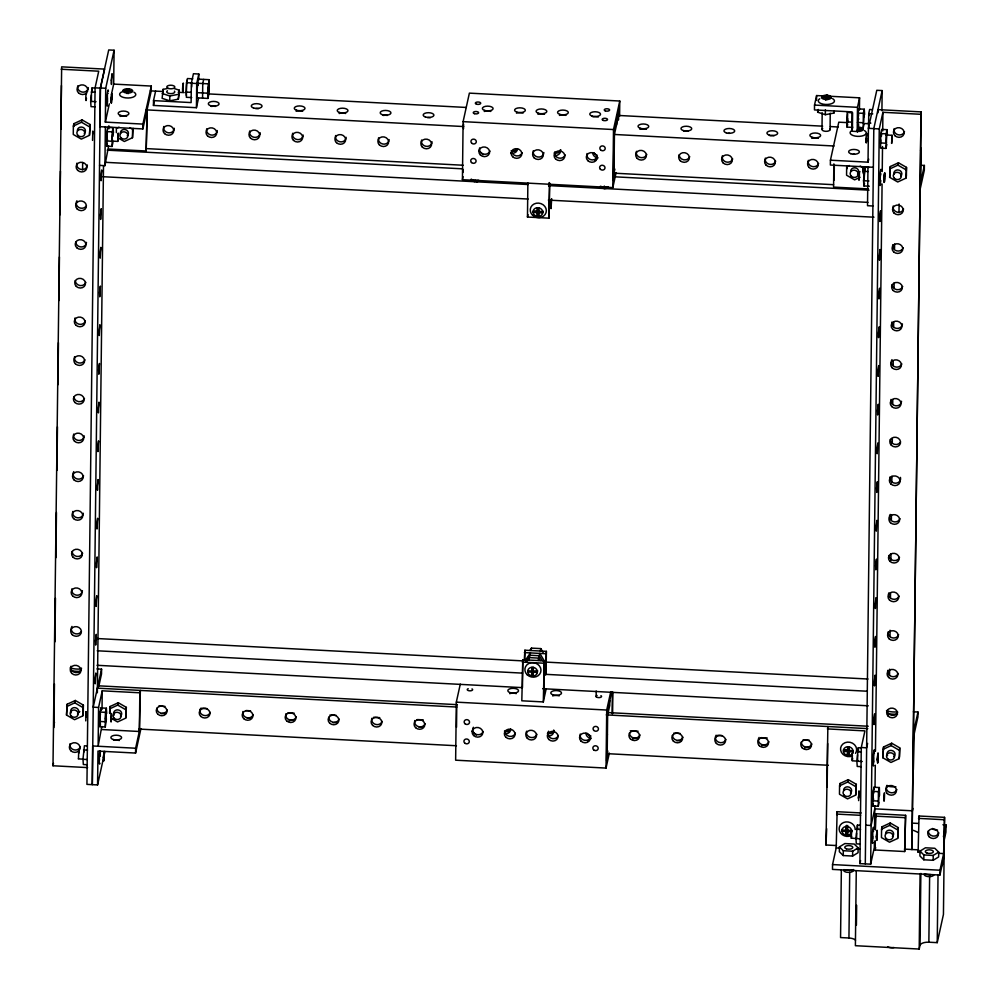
<?xml version="1.0" encoding="UTF-8"?>
<svg xmlns="http://www.w3.org/2000/svg" width="999" height="999" viewBox="0 0 999 999"><rect width="100%" height="100%" fill="white"/><g stroke="black" fill="none" stroke-linecap="round" stroke-linejoin="round"><path stroke-width="1.5" d="M87.587 767.594L52.997 765.771L61.651 66.846L104.62 69.106L100.449 88.124L92.308 784.665L92.657 745.966L135.627 748.226L139.972 728.446M53.934 727.559L54.446 683.928M54.933 641.845L55.444 598.214M55.919 557.704L56.444 512.512M56.943 470.442L57.455 426.81M57.942 384.74L58.429 342.669M58.929 300.587L59.428 256.955M59.928 214.885L60.44 171.254M60.927 129.183L61.439 85.552M66.521 715.059L67.145 704.245L75.3 700.461L83.354 705.107L83.254 713.523L82.73 715.908L74.588 719.692L66.521 715.059L67.145 704.245M73.364 126.036L73.264 134.465L81.319 139.111L89.473 135.315L90.097 124.513L82.043 119.88L73.889 123.664L73.364 126.036L81.518 122.253L82.043 119.88M73.851 126.473L73.889 123.664M82.58 169.83L82.655 162.575M82.73 715.908L83.354 705.107M89.473 135.315L90.097 124.513M85.739 716.246L85.789 712.524M85.914 711.962L85.864 715.684L86.264 713.86M92.67 133.953L92.695 131.468M61.139 69.231L98.726 71.204L95.08 87.837L86.938 784.377L97.577 784.939L104.932 751.485M113.686 84.091L114.086 50.237L108.716 49.95L100.35 87.974L99.9 126.673L142.869 128.933L151.224 90.909L151.286 86.064L113.686 84.091L111.351 94.743M97.34 692.806L103.496 165.722M97.577 784.939L97.977 751.086L135.577 753.059L140.921 728.721M151.286 86.064L142.919 124.088L105.332 122.115L105.719 88.262L114.086 50.237M101.786 729.52L139.385 731.493L140.359 690.421L139.835 692.794L102.235 690.821L98.576 707.454L98.127 746.153L101.823 726.423M99.538 165.372L104.907 165.659L105.37 126.96M96.965 668.905L101.573 669.155L101.511 673.988L98.851 686.088M102.023 709.39L102.235 690.821M104.907 165.659L108.604 145.929M108.804 128.896L108.841 125.799M103.784 760.763L103.946 756.493M104.008 751.635L103.446 757.741M111.476 102.872L112.038 96.766M111.701 93.744L111.126 99.85M109.54 713.099L110.115 706.505L118.269 702.722L126.324 707.354L125.699 718.156L117.545 721.952L110.839 718.081M116.334 132.642L116.384 128.434L119.093 127.16M110.04 713.523L110.115 706.505M127.035 93.569L127.597 88.774L127.16 93.019L126.049 92.907A4.87 2.16 0.7 0 1 122.952 91.221L123.202 90.11A4.87 2.16 0.7 0 1 126.96 88.774L129.458 88.911A4.87 2.16 0.7 0 1 132.555 90.597L132.305 91.708A4.87 2.16 0.7 0 1 128.559 93.044L127.285 93.057M128.297 93.644L128.322 91.221L132.455 91.433M125.699 718.156L126.324 707.354M117.62 137.625L124.338 141.496L132.492 137.712L132.592 129.283L129.907 127.735M133.092 128.309L132.492 137.712M135.577 753.059L135.627 748.226M142.869 128.933L142.919 124.088M139.385 731.493L139.835 692.794M146.166 150.999L147.14 109.915L146.166 150.999L108.566 149.026M198.526 98.202L196.428 107.705L153.459 105.444L153.521 100.612L155.607 91.096M167.37 88.524L163.087 89.348L162.125 98.327L169.768 100.824L178.334 99.176L179.296 90.197L174.201 88.536M163.049 92.982L163.087 89.348M169.768 100.824L169.83 95.991L162.175 93.494M178.334 99.176L179.296 90.197M182.979 92.283L183.154 87.999M183.204 83.154L182.642 89.261M198.739 80.057L198.801 74.013L193.431 73.726L191.346 83.229L191.121 102.585L153.521 100.612M196.428 107.705L196.716 83.516L198.801 74.013M460.289 684.128L456.318 702.147L455.644 760.189L606.031 768.081L609.34 753.071M616.121 172.577L612.824 187.587L462.425 179.695L463.111 121.641L469.38 93.132L619.767 101.024L619.592 116.296M456.518 727.272L456.793 704.607M463.012 172.477L463.049 169.355M463.524 128.784L463.573 124.101M545.217 688.661L543.881 694.705L544.28 660.851L522.789 659.727L521.815 700.799L543.306 701.922L546.191 688.761M549.862 183.466L548.951 218.169L527.472 217.045L527.872 182.992M522.465 687.424L522.789 659.727M524.275 660.227L524.887 650.212L546.366 651.348L546.103 674.263M524.775 659.377L524.887 650.212M532.18 670.991L531.868 675.898L532.18 670.991L527.797 670.829M531.967 667.332L531.93 671.053L532.217 667.382M537.549 211.413L537.237 216.333L537.549 211.413L534.79 211.276M533.166 211.264L537.3 211.476L537.337 207.755M537.587 207.804L537.3 211.476M533.166 672.24L533.129 675.961L533.429 671.053L533.166 672.24L537.3 672.464L537.649 670.716L533.179 671.116L533.229 667.394M538.798 211.488L538.498 216.396L538.798 211.488L542.932 211.701M542.682 211.763L538.548 211.551L538.598 207.829M533.466 667.444L533.179 671.116M538.836 207.879L538.548 211.551M548.951 186.026L548.988 183.117M543.306 701.922L544.28 660.851L539.785 653.358L538.211 660.489M548.951 218.169L549.375 182.567M545.591 675.112L546.366 651.348M551.148 199.5L551.048 208.666L551.66 198.651M596.141 696.79L596.216 690.983M606.031 768.081L606.718 710.039L610.676 692.032M612.824 187.587L613.498 129.545L619.767 101.024M609.79 700.624L609.74 705.456L607.642 714.959L607.192 753.658L607.792 750.948M616.52 124.962L616.583 120.117M618.556 119.917L618.606 115.447L614.435 134.465L613.985 173.164L614.872 169.093M612.112 713.698L612.375 691.857M619.105 116.046L619.193 108.242L613.96 132.005L613.398 180.369L615.034 172.952M612.612 713.598L612.862 692.22M824.287 95.966L816.608 95.567L814.522 105.07L814.472 109.915L852.06 111.888L851.835 131.231L857.204 131.518L858.703 124.725M816.558 100.412L816.608 95.567M834.352 110.989L833.89 113.062L825.336 114.698L817.681 112.213L817.719 109.79M821.99 129.346L822.189 112.75M825.336 114.698L825.386 109.865M825.686 100.037L826.235 95.23L825.811 99.475M827.459 97.715L827.06 99.55L827.484 95.305L827.459 97.715L826.872 95.23L825.599 95.242A4.87 2.16 0.7 0 0 821.84 96.566L821.603 97.677A4.87 2.16 0.7 0 0 824.687 99.376L827.197 99.513A4.87 2.16 0.7 0 0 830.956 98.177L831.193 97.065A4.87 2.16 0.7 0 0 828.109 95.367L826.872 95.23M830.057 129.77L830.244 113.174M847.814 122.652L838.785 122.178L830.431 160.202L830.369 165.035L873.338 167.295M833.89 113.062L833.928 110.639M836.513 845.554L825.986 844.992L827.859 726.523M833.853 163.886L833.578 187.1L868.168 188.911M826.673 828.683L825.986 844.992M827.16 786.9L827.659 743.556M834.153 180.082L834.34 164.598M861.138 812.961L837.125 811.7L836.2 847.939L832.542 864.572L832.492 869.405L939.909 875.049L944.092 856.043M837.087 814.797L837.125 811.7M839.572 785.813L839.472 794.242L847.527 798.888L855.681 795.092L856.305 784.29L848.251 779.657L840.097 783.441L839.572 785.813L847.726 782.03L848.251 779.657M840.059 786.25L840.097 783.441M847.14 168.619L847.164 165.809M839.41 846.89L839.36 851.735L843.243 855.556L852.609 856.056L858.066 852.709L858.129 847.876L854.232 844.043L844.879 843.556L839.41 846.89L843.306 850.723L852.659 851.21L858.129 847.876M841.345 870.241L840.559 937.561L848.938 937.999A8.092 3.584 0.7 0 1 855.519 940.146M843.243 855.556L843.306 850.723M846.415 830.219L846.116 835.139L846.415 830.219L842.045 830.069M847.851 750.449L847.539 755.369L847.851 750.449L843.643 749.662M843.468 750.299L847.602 750.511L847.639 746.79M847.889 746.84L847.602 750.511M847.676 830.294L847.364 835.201L847.664 831.53M851.81 830.506L847.427 830.344L847.726 825.436M848.838 751.71L848.8 755.431L849.1 750.524L853.233 750.736L852.971 751.922L848.838 751.71L849.1 750.524M852.984 750.798L848.85 750.574L848.9 746.852M849.138 746.915L848.85 750.574M857.204 131.518L857.492 107.33L859.577 97.827L827.359 96.129M857.517 131.943L857.666 128.971M857.629 131.381L858.066 127.135M848.938 937.999L849.712 872.214M859.44 109.915L859.577 97.827M852.609 856.056L852.659 851.21M862.824 171.853L862.874 167.632L860.189 166.084M855.681 795.092L856.305 784.29M863.298 173.689L863.373 166.658M856.268 870.728L855.394 945.703L919.205 949.05L920.017 945.341L920.866 873.426M856.405 925.161L856.643 905.269M858.753 794.317L858.903 791.283M866.37 142.57L866.533 138.287M866.583 133.441L866.021 139.548M874.4 841.345L874.325 847.539L870.666 864.172L859.927 863.611L861.275 747.514L864.934 730.881L827.334 728.908M867.969 167.008L867.519 205.707L872.889 205.994M830.431 160.202L868.031 162.175L868.418 128.322L876.785 90.297L882.154 90.572L881.917 110.702M865.296 863.885L873.8 128.596L882.154 90.572M878.034 112.75L878.071 109.628L921.041 111.888L911.925 849.512L921.041 111.888M870.666 864.172L879.257 128.933L882.916 112.288L920.516 114.273M873.351 803.92L872.889 805.993L878.271 806.268L879.17 802.135M874.537 828.958L874.812 805.718M875.037 787.025L875.286 765.209M875.449 751.186L882.08 183.978M882.229 171.503L882.517 146.578M882.704 130.994L882.916 112.288M875.374 829.969L876.061 813.748L905.606 815.296L904.682 851.535L875.149 849.987L875.249 840.746M876.023 816.82L876.061 813.748M884.377 182.193L884.415 178.471L884.015 180.295M884.477 173.614L884.028 179.171M876.772 840.084L877.347 833.978M876.997 830.956L876.435 837.062M877.684 762.687L878.246 756.58M877.909 753.558L877.334 759.665M884.49 181.631L884.939 176.086M884.59 173.064L884.552 176.786L884.952 174.95M881.568 829.145L881.468 837.574L889.522 842.219L897.676 838.423L898.288 827.622L890.234 822.976L882.08 826.772L881.568 829.145L889.722 825.361L890.234 822.976M882.055 829.582L882.08 826.772M882.891 757.804L883.516 747.002L891.67 743.206L899.724 747.851L899.624 756.28L899.1 758.653L890.946 762.449L882.891 757.804L883.516 747.002M889.672 177.347L890.296 166.546L898.451 162.762L906.505 167.395L906.405 175.824L905.881 178.197L897.726 181.993L889.672 177.347L890.296 166.546M889.547 675.424L889.622 669.193M890.009 636.488L890.084 630.257M890.459 597.552L890.521 592.882M890.896 560.177L890.971 553.946M891.37 519.692L891.433 515.009M891.807 482.305L891.882 476.086M892.269 443.381L892.319 438.711M892.719 404.445L892.769 399.775M893.168 365.509L893.231 360.839M893.63 326.573L893.68 321.903M894.08 287.65L894.142 282.979M894.542 248.714L894.592 244.043M898.988 212.712L899.088 204.008M897.676 838.423L898.288 827.622M899.1 758.653L899.724 747.851M905.881 178.197L906.505 167.395M904.682 851.535L905.606 815.296M913.373 711.788L917.981 712.025L917.919 716.87L914.272 733.503L913.348 769.742M921.303 165.272L924.375 165.434L924.312 170.267L920.129 189.286M921.115 852.397L918.118 852.234L919.03 816.008L944.542 817.344L943.443 914.41L937.237 942.644L928.858 942.207A8.092 3.584 0.7 0 0 920.017 945.341M918.993 819.08L919.03 816.008M919.979 851.123L919.917 855.956L923.813 859.789L933.166 860.289L938.635 856.942L938.698 852.11L934.802 848.276L925.449 847.789L919.979 851.123L923.875 854.957L933.228 855.444L938.698 852.11M919.205 949.05L920.079 874.075M923.813 859.789L923.875 854.957M928.858 942.207L929.644 874.874M933.166 860.289L933.228 855.444M937.237 942.644L938.024 875.311M939.909 875.049L939.972 870.216L943.63 853.583L944.542 817.344M942.944 824.749L946.003 824.899L945.928 832.155L943.668 842.407M106.868 137.587L106.868 140.16M112.962 136.301C113.137 127.198 111.314 142.944 112.662 140.122M100.075 718.081L99.925 720.841M99.4 757.13L99.413 760.564M847.639 118.544L847.651 121.116M880.631 139.81L880.606 142.32M880.144 179.845L880.206 178.197M873.363 760.301L873.463 757.567M873.064 797.402L872.914 800.162M872.614 836.101L872.626 838.673M879.17 796.116L879.033 792.869L878.658 800.861M107.368 97.84L107.38 101.935M86.176 716.857L86.076 711.688L85.752 720.891M99.95 718.343L100.025 716.932M100.312 756.268L100.225 751.96L99.675 755.731M857.991 119.081L858.665 114.473M880.181 178.509L880.344 175.724M872.939 797.664L873.101 794.879M95.055 106.843L91.034 106.631L90.659 101.399L92.108 87.887L94.793 88.024M112.974 142.308L112.063 146.453L106.693 146.166L106.856 131.568L107.767 127.435L113.137 127.71L113.511 132.942M112.063 146.453L112.225 131.856L113.137 127.71M87.363 764.735L83.342 764.522L82.967 759.29L84.415 745.778L87.1 745.916M106.418 718.793L105.27 726.947L99.9 726.673L100.075 712.075L100.986 707.929L106.356 708.216L106.731 713.436M105.27 726.947L105.444 712.349L106.356 708.216M191.733 97.565L186.363 97.29L186.538 82.692L187.45 78.546L192.819 78.834M191.671 86.988L191.908 82.967L186.538 82.692M196.828 92.632L198.289 79.121L209.028 79.683L208.853 94.281L207.942 98.414L197.203 97.852L196.828 92.632L207.58 93.194L207.942 98.414M207.58 93.194L209.028 79.683M846.702 121.878L847.239 112.512L852.609 112.787L852.447 127.385L847.077 127.11L846.702 121.878L852.072 122.153M864.098 123.814L863.186 127.947L857.816 127.672L857.979 113.074L858.89 108.928L864.26 109.216L864.635 114.435M863.186 127.947L863.361 113.349L864.26 109.216M869.292 186.226L863.923 185.939L863.548 180.719L865.009 167.208L869.03 167.42M868.556 128.234L868.73 113.636L869.642 109.49L872.327 109.64M886.862 144.281L885.951 148.426L880.581 148.139L880.756 133.541L881.667 129.395L887.037 129.683L887.399 134.915M885.951 148.426L886.125 133.829L887.037 129.683M861.263 766.658L857.229 766.445L856.867 761.213L858.316 747.702L861.001 747.851M860.089 825.236L857.404 825.099L855.956 838.611L856.33 843.843L860.351 844.055M872.889 805.993L873.064 791.395L873.975 787.249L879.345 787.537L879.557 795.441M878.271 806.268L878.433 791.67L879.345 787.537M106.905 135.065L106.706 140.347M106.905 136.526L107.417 131.518M100.125 717.032L100.362 713.236M99.475 755.731L100.212 750.711L100.412 752.534M858.603 119.605L858.678 118.569M856.618 833.166L856.63 838.498M873.114 796.353L873.226 793.618M872.651 833.578L872.676 840.696M86.438 98.277C85.702 105.894 85.489 91.896 86.563 93.619M91.409 95.005L91.421 101.224M107.38 95.092L107.392 103.384M100.2 715.996L100.387 714.26M880.331 176.111L880.594 173.414M852.646 758.104C851.885 765.783 851.697 751.785 852.759 753.433M857.617 754.819L857.629 761.038M873.675 754.919L873.576 763.298M107.068 134.553L107.368 132.83M107.392 139.048L107.193 140.434M107.305 140.859L107.442 139.798M183.292 90.422C182.243 96.978 182.467 81.306 183.529 83.679M866.67 140.709L866.195 142.845L866.845 133.404M880.968 136.526L881.43 133.391L881.605 134.291M880.419 175.175L880.619 173.789M851.66 836.438L851.36 838.149L859.989 838.823M873.276 794.367L873.626 791.333M873.501 799.662L873.588 798.875M197.677 85.439L197.977 84.453L198.102 85.127M847.651 114.111L847.377 121.766L847.676 120.779M881.068 135.727L881.355 134.74L881.518 136.114M886.55 142.095L886.263 143.082L886.8 135.227M880.643 180.457L880.431 181.381L880.181 180.082M873.8 753.87L874.2 752.547L874.362 753.446M873.376 793.581L873.663 792.582M872.901 831.255L873.288 829.944L873.501 831.767M105.332 122.115L109.341 103.859M111.651 97.465L112.05 95.642M111.114 100.974L111.513 99.151M106.693 146.166L107.293 143.406M126.661 92.982L127.073 91.159L122.939 90.934M127.922 93.044L128.322 91.221M153.459 105.444L154.358 101.374M182.63 90.385L183.029 88.561M53.971 724.6L54.495 722.227M203.659 79.396L202.747 83.541L202.572 98.139M52.997 765.771L53.509 763.398M66.621 706.63L74.775 702.834L75.3 700.461M85.852 716.82L86.251 714.984M101.573 669.155L93.207 707.18L98.576 707.454M99.9 726.673L100.512 723.913M103.971 755.356L104.371 753.533M109.59 708.878L117.745 705.094L118.269 702.722M462.425 179.695L463.086 176.686M527.472 217.045L527.996 214.66M533.416 211.201L533.154 212.387L537.287 212.612M537.862 216.433L539.123 216.358A4.87 4.346 12.4 0 0 542.582 213.449L542.607 211.189A4.87 4.346 12.4 0 0 539.223 207.929L536.713 207.804A4.87 4.346 12.4 0 0 533.254 210.702L533.229 212.962A4.87 4.346 12.4 0 0 536.613 216.221L537.862 216.433L538.761 215.21M543.019 211.139L542.669 212.887L538.536 212.675M549.225 203.709L549.75 201.336M613.686 156.194L614.21 153.809M528.858 660.002L530.419 652.871L525.661 659.927M530.944 650.486L531.468 648.114L540.821 648.601L543.119 652.384M528.046 670.766L527.784 671.965L531.918 672.177M532.492 676.011L533.753 675.923A4.87 4.346 12.4 0 0 537.212 673.026L537.237 670.766A4.87 4.346 12.4 0 0 533.853 667.494L531.343 667.369A4.87 4.346 12.4 0 0 527.884 670.267L527.859 672.527A4.87 4.346 12.4 0 0 531.243 675.786L532.492 676.011L533.379 674.775M540.309 650.986L540.821 648.601M611.75 691.708L607.18 712.499L606.618 760.876L608.254 753.446M606.893 736.688L607.417 734.315M817.681 112.213L818.293 109.453M825.311 99.45L825.711 97.615L821.578 97.403M826.56 99.513L826.96 97.677L831.093 97.902M847.077 127.11L847.676 124.338M851.835 131.231L852.734 127.16M857.816 127.672L858.416 124.912M858.391 131.418L858.79 129.583L862.924 129.808M866.008 140.672L866.408 138.849M868.031 162.175L868.693 159.128M863.923 185.939L864.535 183.179M889.772 168.918L897.926 165.135L898.451 162.762M920.591 150.587L921.103 148.214L920.716 182.068L924.375 165.434M843.718 750.237L843.456 751.423L847.589 751.635M847.427 830.344L847.689 829.158M867.619 743.406L866.657 747.801L861.275 747.514M858.328 797.389L858.728 795.566M858.316 798.526L858.715 796.69M877.859 757.292L878.258 755.456M877.322 760.801L877.721 758.965M859.927 863.611L860.589 860.576M882.991 749.375L891.145 745.591L891.67 743.206M876.96 834.677L877.359 832.854M876.423 838.186L876.822 836.363M875.149 849.987L875.661 847.602M913.798 731.043L917.981 712.025M912.899 808.441L912.374 810.813L874.774 808.84L871.116 825.474L865.746 825.186M918.118 852.234L918.63 849.862L904.407 849.113M943.418 836.7L946.003 824.899M92.532 140.397L92.857 131.181L93.057 133.367M107.642 93.257L108.067 93.619M107.168 141.633L106.743 141.284M78.471 758.491L78.746 750.836L78.896 753.084M83.916 751.523L84.241 751.797M100.4 720.928L100.087 720.654M100.387 722.14L100.05 719.08M863.685 122.215L863.96 114.548L864.123 116.796M869.142 115.235L869.455 115.509M864.61 172.602L864.073 179.233M892.095 135.302L891.632 143.369L892.095 135.302L885.963 134.977M880.619 182.305L880.181 179.196M853.346 870.504L853.059 871.053A4.87 2.16 0.7 0 1 849.3 872.389L846.79 872.252A4.87 2.16 0.7 0 1 843.705 870.554M933.915 874.737L933.628 875.286A4.87 2.16 0.7 0 1 929.869 876.61L927.359 876.485A4.87 2.16 0.7 0 1 924.275 874.787L924.25 874.512M607.642 187.45L607.467 187.762A2.872 1.274 0.7 0 1 605.257 188.549L603.783 188.474A2.872 1.274 0.7 0 1 601.96 187.475M529.882 650.461L531.468 648.114M525.936 661.126L529.895 655.244L539.26 655.731L542.32 660.764M526.997 661.151L529.383 657.617L538.736 658.116L540.272 660.626M594.78 160.539L598.039 157.805A5.395 4.82 12.4 0 1 592.719 152.685M587.999 741.033L591.246 738.298A5.395 4.82 12.4 0 1 585.938 733.179M117.745 141.396L118.207 133.329L117.745 141.396L111.601 141.071M858.616 800.611L859.065 791.008L859.252 793.706M849.375 165.522L846.665 166.783L846.565 175.212L854.62 179.857L860.052 177.322M169.83 95.991L178.384 94.343M849.063 754.245L847.801 754.17M847.627 834.015L846.378 833.94M471.253 179.071A4.658 2.06 0.7 0 0 474.263 181.231L476.66 181.356A4.658 2.06 0.7 0 0 479.682 180.557M127.56 91.184L128.821 91.259L128.846 88.836L128.446 90.659L132.58 90.884M826.21 97.652L826.847 97.652M858.041 129.558L859.29 129.62L859.315 127.198L858.915 129.033L863.049 129.246M821.702 96.841L825.836 97.065M827.085 97.128L831.218 97.34M814.522 105.07L857.492 107.33M857.979 113.074L863.361 113.349M868.73 113.636L872.751 113.849M197.377 83.254L208.117 83.816M191.346 83.229L196.716 83.516M857.442 122.44L862.811 122.727M868.181 123.002L870.866 123.152M864.36 123.514L868.868 123.751M186.001 92.058L191.371 92.345M100.35 87.974L105.719 88.262M868.418 128.322L879.257 128.933M95.08 87.837L100.449 88.124M150.374 90.859L163.137 91.496M178.172 92.283L184.191 92.607M207.954 93.881L466.283 107.455M617.245 115.385L822.664 126.174M830.444 126.573L838.223 126.985M123.052 90.385L127.185 90.597M91.196 92.033L95.23 92.245M880.756 133.541L886.125 133.829M90.659 101.399L96.029 101.686M880.219 142.907L885.589 143.194M463.111 121.641L613.498 129.545M146.191 109.865L463.661 126.548M614.61 134.478L834.04 146.004M511.65 150.986L516.296 151.236M106.856 131.568L112.225 131.856M864.098 171.341L868.119 171.553M106.319 140.946L111.688 141.221M863.548 180.719L868.93 180.994M145.742 148.564L463.211 165.247M614.16 173.177L833.591 184.69M107.155 150.162L462.387 168.819M615.072 176.835L869.03 190.172M106.044 162.35L528.271 184.528M548.526 185.589L867.931 202.372M102.76 176.698L528.109 199.038M548.364 200.1L873.988 217.208M524.363 652.597L545.841 653.721M96.766 638.511L523.663 660.926M545.479 662.075L867.994 679.02M522.265 662.1L543.756 663.224M97.215 650.786L522.564 673.126M544.38 674.263L866.895 691.208M97.053 665.297L522.39 687.637M542.644 688.698L868.281 705.806M456.318 702.147L606.718 710.039M97.914 685.789L457.405 704.67M608.354 712.599L868.243 726.248M97.39 688.161L456.88 707.042M606.268 714.884L867.769 728.621M158.754 706.031L164.985 706.355M200.774 708.241L206.993 708.566M245.904 710.614L250.574 710.851M287.924 712.824L294.143 713.149M329.945 715.022L336.163 715.346M373.514 717.319L379.732 717.644M417.082 719.605L423.314 719.929M630.294 730.806L638.074 731.206M673.863 733.091L680.094 733.416M717.432 735.376L722.102 735.626M761.013 737.662L767.232 737.999M803.034 739.872L809.252 740.197M100.075 712.075L105.444 712.349M857.404 751.847L861.438 752.06M852.172 760.826L858.303 761.151M99.538 721.44L104.907 721.728M856.867 761.213L862.237 761.5M138.961 729.07L456.431 745.741M607.38 753.671L828.358 765.271M83.504 749.924L87.537 750.137M873.064 791.395L878.433 791.67M78.272 758.903L82.88 759.14M82.967 759.29L87 759.502M872.527 800.761L877.896 801.048M836.6 814.073L860.614 815.334M875.536 816.121L905.082 817.669M918.506 818.381L944.018 819.717M912.249 823.126L918.381 823.451M856.505 829.245L860.526 829.457M846.153 831.418L842.032 831.193L842.207 829.432M847.414 831.48L851.548 831.692M836.2 847.939L839.21 848.089M857.217 849.038L860.214 849.2M939.122 853.346L943.63 853.583M832.542 864.572L939.972 870.216M856.518 131.281L859.028 131.406A4.87 2.16 0.7 0 0 862.786 130.07L863.024 128.971A4.87 2.16 0.7 0 0 859.939 127.273M537.499 215.147L538.124 215.247M532.13 674.712L532.754 674.812M897.926 165.135L905.981 169.768M81.518 122.253L89.573 126.898M891.145 745.591L899.2 750.224M847.726 782.03L855.781 786.663M889.722 825.361L897.776 829.994M117.745 705.094L125.799 709.74M74.775 702.834L82.83 707.479M478.808 150.574L483.054 154.67M472.028 731.068L476.273 735.164M604.507 188.561L604.308 186.039M873.65 761.95L873.501 760.589M851.26 838.223L851.735 830.157L851.86 830.831M865.009 167.208L865.184 169.818M873.975 787.249L874.162 789.859M858.316 747.702L858.591 751.623M857.404 825.099L857.691 829.02M92.108 87.887L92.383 91.808M100.986 707.929L101.174 710.539M475.399 180.407L475.449 181.368M873.076 799.974L873.039 798.401M186.388 95.567A8.092 0.662 -87 0 1 186.363 87.375A8.092 0.662 -87 0 1 187.288 79.995M174.425 91.134A4.046 1.798 0.7 0 1 170.354 93.631A4.046 1.798 0.7 0 1 167.445 90.772M114.136 715.159A4.046 3.609 12.4 0 1 115.372 710.426A4.046 3.609 12.4 0 1 120.767 711.35A4.046 3.609 12.4 0 1 120.467 716.233M71.166 712.899A4.046 3.609 12.4 0 1 72.403 708.166A4.046 3.609 12.4 0 1 77.797 709.09A4.046 3.609 12.4 0 1 77.497 713.985M895.916 786.787A13.487 5.982 0.7 0 1 886.837 785.963M937.524 830.069A4.321 1.911 0.7 0 1 932.554 828.446M913.161 830.294A32.38 14.361 0.7 0 1 917.994 832.454M894.005 947.539A5.395 2.398 0.7 0 1 887.611 946.815M942.532 862.711A13.487 5.982 0.7 0 1 941.857 865.783M942.569 860.289A13.487 5.982 0.7 0 1 942.681 861.85M99.912 763.248A8.092 0.662 -87 0 1 99.213 761.313A8.092 0.662 -87 0 1 99.675 751.498M843.593 790.246A4.046 3.609 12.4 0 1 849.2 787.187A4.046 3.609 12.4 0 1 850.436 793.169M210.277 712.299A5.395 4.82 12.4 0 1 203.659 715.371A5.395 4.82 12.4 0 1 199.937 709.253M296.216 716.82A5.395 4.82 12.4 0 1 289.598 719.892A5.395 4.82 12.4 0 1 285.876 713.761M167.308 710.039A5.395 4.82 12.4 0 1 156.768 708.241M253.247 714.56A5.395 4.82 12.4 0 1 246.628 717.632A5.395 4.82 12.4 0 1 242.907 711.513M247.24 718.219A5.395 2.398 0.7 0 1 250 718.044M161.301 713.698A5.395 2.398 0.7 0 1 165.434 713.673M590.384 735.689A5.395 4.82 12.4 0 1 587.15 733.266M289.011 720.791A5.395 2.398 0.7 0 1 292.969 720.291M339.185 719.068A5.395 4.82 12.4 0 1 328.646 717.27M419.118 727.247A5.395 2.398 0.7 0 1 421.878 727.06M333.179 722.727A5.395 2.398 0.7 0 1 337.312 722.702M382.155 721.328A5.395 4.82 12.4 0 1 375.537 724.4A5.395 4.82 12.4 0 1 371.815 718.281M425.124 723.588A5.395 4.82 12.4 0 1 418.506 726.66A5.395 4.82 12.4 0 1 414.785 720.541M510.739 729.233A5.395 4.82 12.4 0 1 505.307 733.79M510.514 729.233A5.395 4.82 12.4 0 1 504.445 731.168M682.941 737.125A5.395 4.82 12.4 0 1 672.402 735.314M505.057 731.755A5.395 2.398 0.7 0 1 509.19 731.73M639.972 734.864A5.395 4.82 12.4 0 1 629.432 733.066M553.546 730.232A5.395 4.82 12.4 0 1 548.276 736.051M554.033 730.356A5.395 4.82 12.4 0 1 547.415 733.428M632.767 738.848A5.395 2.398 0.7 0 1 638.086 738.498M676.935 740.783A5.395 2.398 0.7 0 1 681.056 740.759M804.645 747.876A5.395 2.398 0.7 0 1 809.964 747.527M761.675 745.616A5.395 2.398 0.7 0 1 765.621 745.117M725.911 739.385A5.395 4.82 12.4 0 1 718.631 742.22A5.395 4.82 12.4 0 1 716.108 735.202M811.85 743.893A5.395 4.82 12.4 0 1 801.298 742.095M768.88 741.645A5.395 4.82 12.4 0 1 761.6 744.48A5.395 4.82 12.4 0 1 759.078 737.449M848.538 754.22A5.395 4.82 12.4 0 1 847.152 753.983M853.683 869.555A8.092 3.584 0.7 0 1 843.843 869.605M930.444 874.512A8.092 3.584 0.7 0 1 924.4 873.838M885.589 833.578A4.046 3.609 12.4 0 1 891.195 830.519A4.046 3.609 12.4 0 1 892.432 836.5M851.123 835.651A8.092 7.23 12.4 0 1 839.572 831.23A8.092 7.23 12.4 0 1 845.853 821.94A8.092 7.23 12.4 0 1 855.231 829.57M938.81 832.816A5.395 4.82 12.4 0 1 928.258 831.006M872.901 842.569A8.092 0.662 -87 0 1 872.352 834.777A8.092 0.662 -87 0 1 873.7 828.596M532.867 674.75A5.395 4.82 12.4 0 1 531.48 674.512M532.879 673.551A4.046 3.609 12.4 0 1 531.843 673.363M552.659 695.916A5.395 2.398 0.7 0 1 559.215 695.878M509.69 693.656A5.395 2.398 0.7 0 1 516.246 693.618M558.366 735.389A5.395 4.82 12.4 0 1 551.073 738.224A5.395 4.82 12.4 0 1 548.563 731.206M536.875 734.265A5.395 4.82 12.4 0 1 530.257 737.337A5.395 4.82 12.4 0 1 526.523 731.218M515.397 733.129A5.395 4.82 12.4 0 1 504.845 731.33M483.166 731.443A5.395 4.82 12.4 0 1 475.886 734.277A5.395 4.82 12.4 0 1 473.364 727.26M590.784 735.838A5.395 4.82 12.4 0 1 584.652 740.321A5.395 4.82 12.4 0 1 580.244 734.04M472.028 688.898A2.697 1.199 0.7 0 1 471.653 690.571A2.697 1.199 0.7 0 1 467.857 690.371A2.697 1.199 0.7 0 1 468.219 688.698M600.936 695.666A2.697 1.199 0.7 0 1 600.561 697.352A2.697 1.199 0.7 0 1 596.765 697.152A2.697 1.199 0.7 0 1 597.127 695.466M873.8 765.184A8.092 0.662 -87 0 1 873.251 757.379A8.092 0.662 -87 0 1 874.612 751.211M896.74 711.925A13.749 6.094 0.7 0 1 886.488 710.776M897.564 714.135A18.781 8.329 0.7 0 1 887.886 713.623M80.332 669.043A13.749 6.094 0.7 0 1 70.08 667.894M79.932 671.316A18.781 8.329 0.7 0 1 71.478 670.741M113.948 740.222A5.395 2.398 0.7 0 1 119.318 740.509M852.559 755.881A8.092 7.23 12.4 0 1 840.646 750.224A8.092 7.23 12.4 0 1 850.087 742.307A8.092 7.23 12.4 0 1 855.531 753.371M848.551 753.009A4.046 3.609 12.4 0 1 847.514 752.834M887.537 755.644A4.046 3.609 12.4 0 1 888.773 750.923A4.046 3.609 12.4 0 1 894.155 751.847A4.046 3.609 12.4 0 1 893.868 756.73M217.27 130.557A5.395 4.82 12.4 0 1 211.139 135.04A5.395 4.82 12.4 0 1 206.718 128.759M211.401 106.443A5.395 2.398 0.7 0 1 215.522 106.418M346.166 137.325A5.395 4.82 12.4 0 1 340.047 141.808A5.395 4.82 12.4 0 1 335.627 135.527M255.719 108.529A5.395 2.398 0.7 0 1 258.491 108.666M174.301 128.309A5.395 4.82 12.4 0 1 168.169 132.78A5.395 4.82 12.4 0 1 163.749 126.498M260.24 132.817A5.395 4.82 12.4 0 1 254.108 137.3A5.395 4.82 12.4 0 1 249.688 131.006M597.165 155.195A5.395 4.82 12.4 0 1 593.93 152.76M303.197 135.077A5.395 4.82 12.4 0 1 297.078 139.548A5.395 4.82 12.4 0 1 292.657 133.267M296.141 111.276A5.395 2.398 0.7 0 1 302.709 111.239M339.111 113.524A5.395 2.398 0.7 0 1 345.679 113.486M427.584 117.557A5.395 2.398 0.7 0 1 430.369 117.695M383.279 115.459A5.395 2.398 0.7 0 1 387.4 115.447M389.135 139.585A5.395 4.82 12.4 0 1 383.017 144.068A5.395 4.82 12.4 0 1 378.596 137.787M432.105 141.846A5.395 4.82 12.4 0 1 425.986 146.316A5.395 4.82 12.4 0 1 421.566 140.035M517.519 148.739A5.395 4.82 12.4 0 1 510.714 153.047M732.692 158.891A5.395 4.82 12.4 0 1 726.073 161.963A5.395 4.82 12.4 0 1 722.352 155.832M560.327 149.725A5.395 4.82 12.4 0 1 555.069 155.544M560.814 149.862A5.395 4.82 12.4 0 1 554.195 152.934M639.897 129.321A5.395 2.398 0.7 0 1 646.453 129.283M646.753 154.37A5.395 4.82 12.4 0 1 640.134 157.442A5.395 4.82 12.4 0 1 636.413 151.324M517.295 148.739A5.395 4.82 12.4 0 1 511.226 150.674M689.722 156.631A5.395 4.82 12.4 0 1 679.183 154.82M684.053 131.269A5.395 2.398 0.7 0 1 688.186 131.244M811.762 138.349A5.395 2.398 0.7 0 1 818.331 138.312M769.992 135.777A5.395 2.398 0.7 0 1 774.125 135.752M728.371 133.354A5.395 2.398 0.7 0 1 729.782 133.342M775.661 161.139A5.395 4.82 12.4 0 1 769.043 164.211A5.395 4.82 12.4 0 1 765.321 158.092M818.631 163.399A5.395 4.82 12.4 0 1 812.012 166.471A5.395 4.82 12.4 0 1 808.291 160.352M608.141 186.701A5.232 2.323 0.7 0 1 600.774 186.313M608.591 187.325A4.658 2.06 0.7 0 1 605.569 188.137L603.171 188.012A4.658 2.06 0.7 0 1 600.199 186.388M476.348 181.781A2.872 1.274 0.7 0 0 478.571 180.994L478.733 180.669A2.872 1.274 0.7 0 0 478.708 180.344M474.875 181.706A2.872 1.274 0.7 0 1 473.026 180.369M478.071 180.245A5.232 2.323 0.7 0 1 471.865 179.545M559.44 115.422A5.395 2.398 0.7 0 1 566.008 115.385M537.949 114.286A5.395 2.398 0.7 0 1 544.517 114.261M516.471 113.162A5.395 2.398 0.7 0 1 523.039 113.124M484.24 111.476A5.395 2.398 0.7 0 1 490.809 111.438M592.857 116.796A5.395 2.398 0.7 0 1 598.226 117.07M565.147 154.895A5.395 4.82 12.4 0 1 558.528 157.967A5.395 4.82 12.4 0 1 554.795 151.848M543.856 152.522A5.395 4.82 12.4 0 1 537.724 156.993A5.395 4.82 12.4 0 1 533.316 150.712M522.177 152.635A5.395 4.82 12.4 0 1 511.625 150.824M489.947 150.949A5.395 4.82 12.4 0 1 483.329 154.021A5.395 4.82 12.4 0 1 479.607 147.889M597.377 156.581A5.395 4.82 12.4 0 1 590.759 159.665A5.395 4.82 12.4 0 1 587.025 153.534M120.529 133.804A4.046 3.609 12.4 0 1 125.512 129.62A4.046 3.609 12.4 0 1 127.248 135.777M850.686 171.216A4.046 3.609 12.4 0 1 856.293 168.157A4.046 3.609 12.4 0 1 857.529 174.138M859.914 171.541A5.395 4.82 12.4 0 1 859.053 172.502M880.693 183.504A8.092 0.662 -87 0 1 879.807 183.254A8.092 0.662 -87 0 1 880.319 172.352A8.092 0.662 -87 0 1 881.293 170.704M107.592 105.357A8.092 0.662 -87 0 1 107.043 97.565A8.092 0.662 -87 0 1 108.404 91.384M832.604 98.664A8.092 3.584 0.7 0 1 832.03 103.509A8.092 3.584 0.7 0 1 821.091 103.571A8.092 3.584 0.7 0 1 819.767 98.739M829.707 128.846A4.046 1.798 0.7 0 1 825.636 131.331A4.046 1.798 0.7 0 1 822.726 128.484M120.042 116.408A5.395 2.398 0.7 0 1 126.611 116.371M126.823 92.07A5.395 2.398 0.7 0 1 128.234 92.07M133.966 92.208A8.092 3.584 0.7 0 1 132.855 97.24A8.092 3.584 0.7 0 1 121.466 96.653A8.092 3.584 0.7 0 1 122.577 91.608M864.435 130.569A8.092 3.584 0.7 0 1 863.86 135.414A8.092 3.584 0.7 0 1 852.921 135.464A8.092 3.584 0.7 0 1 851.598 130.644M853.059 154.296A5.395 2.398 0.7 0 1 854.47 154.283M77.385 130.469A4.046 3.609 12.4 0 1 83.004 127.41A4.046 3.609 12.4 0 1 84.241 133.391M904.495 131.631A5.395 4.82 12.4 0 1 897.876 134.715A5.395 4.82 12.4 0 1 894.155 128.584M903.596 209.028A5.395 4.82 12.4 0 1 896.977 212.1A5.395 4.82 12.4 0 1 893.243 205.981M902.696 286.426A5.395 4.82 12.4 0 1 892.144 284.615M902.434 323.876A5.395 4.82 12.4 0 1 896.303 328.359A5.395 4.82 12.4 0 1 891.895 322.065M903.146 247.727A5.395 4.82 12.4 0 1 896.528 250.799A5.395 4.82 12.4 0 1 892.794 244.68M899.525 557.305A5.395 4.82 12.4 0 1 888.985 555.494M901.785 363.811A5.395 4.82 12.4 0 1 894.505 366.658A5.395 4.82 12.4 0 1 891.995 359.628M900.336 442.345A5.395 4.82 12.4 0 1 890.334 439.41M901.535 401.273A5.395 4.82 12.4 0 1 895.404 405.744A5.395 4.82 12.4 0 1 890.983 399.463M900.461 477.41A5.395 4.82 12.4 0 1 895.204 483.216A5.395 4.82 12.4 0 1 890.084 476.86M898.625 634.69A5.395 4.82 12.4 0 1 892.007 637.774A5.395 4.82 12.4 0 1 888.273 631.643M899.075 596.003A5.395 4.82 12.4 0 1 892.457 599.075A5.395 4.82 12.4 0 1 888.723 592.944M898.163 673.388A5.395 4.82 12.4 0 1 891.545 676.473A5.395 4.82 12.4 0 1 887.824 670.341M899.974 518.606A5.395 4.82 12.4 0 1 892.694 521.441A5.395 4.82 12.4 0 1 890.184 514.423M897.714 712.087A5.395 4.82 12.4 0 1 887.174 710.289M896.815 789.485A5.395 4.82 12.4 0 1 889.535 792.319A5.395 4.82 12.4 0 1 887.012 785.301M88.287 87.612A5.395 4.82 12.4 0 1 82.155 92.083A5.395 4.82 12.4 0 1 77.747 85.802M87.375 164.997A5.395 4.82 12.4 0 1 81.256 169.48A5.395 4.82 12.4 0 1 76.836 163.199M86.476 242.395A5.395 4.82 12.4 0 1 81.044 246.953A5.395 4.82 12.4 0 1 75.737 241.833M85.827 282.342A5.395 4.82 12.4 0 1 75.287 280.532M86.176 206.081A5.395 4.82 12.4 0 1 78.821 207.467A5.395 4.82 12.4 0 1 76.935 200.749M83.317 513.274A5.395 4.82 12.4 0 1 77.185 517.757A5.395 4.82 12.4 0 1 72.765 511.476M85.377 321.029A5.395 4.82 12.4 0 1 78.759 324.113A5.395 4.82 12.4 0 1 75.025 317.982M84.465 398.426A5.395 4.82 12.4 0 1 73.926 396.615M84.927 359.727A5.395 4.82 12.4 0 1 78.309 362.799A5.395 4.82 12.4 0 1 74.575 356.68M84.216 435.876A5.395 4.82 12.4 0 1 78.084 440.359A5.395 4.82 12.4 0 1 73.676 434.078M82.405 590.671A5.395 4.82 12.4 0 1 76.274 595.142A5.395 4.82 12.4 0 1 71.866 588.861M82.655 553.221A5.395 4.82 12.4 0 1 72.115 551.411M81.206 631.743A5.395 4.82 12.4 0 1 73.851 633.129A5.395 4.82 12.4 0 1 71.965 626.423M83.566 475.824A5.395 4.82 12.4 0 1 76.286 478.658A5.395 4.82 12.4 0 1 73.764 471.628M81.506 668.069A5.395 4.82 12.4 0 1 75.375 672.539A5.395 4.82 12.4 0 1 70.954 666.258M80.395 746.703A5.395 4.82 12.4 0 1 73.776 749.774A5.395 4.82 12.4 0 1 70.055 743.656M79.783 711.513A5.395 4.82 12.4 0 1 78.909 712.474M893.93 174.301A4.046 3.609 12.4 0 1 898.913 170.117A4.046 3.609 12.4 0 1 900.648 176.274M846.215 826.56L846.178 830.281L846.478 825.374L846.215 826.56M100.911 176.398L101.099 180.732L101.711 169.98L100.911 176.398M100.462 215.097L100.637 219.43L101.261 208.679L100.462 215.097M100.012 253.796L100.187 258.129L100.812 247.377L100.012 253.796M99.563 292.495L99.738 296.828L100.362 286.064L99.563 292.495M99.101 331.181L99.288 335.527L99.9 324.762L99.101 331.181M98.651 369.88L98.839 374.213L99.45 363.461L98.651 369.88M98.202 408.579L98.377 412.912L99.001 402.16L98.202 408.579M97.752 447.277L97.927 451.61L98.551 440.859L97.752 447.277M97.29 485.976L97.477 490.309L98.102 479.557L97.29 485.976M96.841 524.675L97.028 529.008L97.64 518.256L96.841 524.675M96.391 563.374L96.566 567.707L97.19 556.942L96.391 563.374M95.941 602.06L96.116 606.405L96.741 595.641L95.941 602.06M95.492 640.759L95.667 645.092L96.291 634.34L95.492 640.759M95.03 679.457L95.217 683.791L95.829 673.039L95.03 679.457M111.276 80.132L111.451 84.465L112.075 73.714L111.276 80.132M111.151 99.251L111.301 103.159L111.863 93.456L111.151 99.251M103.459 757.142L103.621 761.051L104.183 751.348L103.459 757.142M105.444 718.368C105.844 731.131 106.806 701.91 105.444 718.368M110.814 718.643C111.214 731.418 112.175 702.185 110.814 718.643M208.117 89.835C208.529 102.497 209.428 73.514 208.117 89.835M858.728 177.073C859.14 189.735 860.039 160.752 858.728 177.073M879.732 217.208L879.907 221.541L880.531 210.789L879.732 217.208M879.282 255.906L879.457 260.24L880.082 249.488L879.282 255.906M878.82 294.605L879.008 298.938L879.62 288.187L878.82 294.605M878.371 333.304L878.546 337.637L879.17 326.873L878.371 333.304M877.921 371.99L878.096 376.336L878.72 365.572L877.921 371.99M877.472 410.689L877.646 415.022L878.271 404.27L877.472 410.689M877.01 449.388L877.197 453.721L877.821 442.969L877.01 449.388M876.56 488.086L876.747 492.42L877.359 481.668L876.56 488.086M884.04 178.571L884.202 182.467L884.764 172.777L884.04 178.571M876.111 526.785L876.285 531.118L876.91 520.367L876.111 526.785M875.661 565.484L875.836 569.817L876.46 559.065L875.661 565.484M875.211 604.183L875.386 608.516L876.011 597.752L875.211 604.183M874.749 642.869L874.937 647.215L875.549 636.45L874.749 642.869M874.3 681.568L874.487 685.901L875.099 675.149L874.3 681.568M873.85 720.267L874.025 724.6L874.649 713.848L873.85 720.267M877.347 759.065C877.846 774.287 878.933 739.447 877.347 759.065M876.448 836.463C876.947 851.685 878.021 816.845 876.448 836.463M883.815 797.964C884.202 810.738 885.164 781.505 883.815 797.964M843.556 749.737L843.531 751.997A4.87 4.346 12.4 0 0 846.915 755.256L849.425 755.381A4.87 4.346 12.4 0 0 852.884 752.484L852.909 750.224A4.87 4.346 12.4 0 0 849.525 746.965L847.015 746.827A4.87 4.346 12.4 0 0 843.556 749.737M842.132 829.507L842.107 831.767A4.87 4.346 12.4 0 0 845.491 835.027L848.001 835.164A4.87 4.346 12.4 0 0 851.46 832.254L851.485 829.994A4.87 4.346 12.4 0 0 848.089 826.735L845.591 826.598A4.87 4.346 12.4 0 0 842.132 829.507M168.444 88.449A4.046 1.798 0.7 0 0 174.825 87.225A4.046 1.798 0.7 0 0 169.118 85.365A4.046 1.798 0.7 0 0 168.444 88.449M114.248 718.318A4.046 3.609 12.4 0 0 121.004 717.045A4.046 3.609 12.4 0 0 116.121 712.337A4.046 3.609 12.4 0 0 114.248 718.318M71.279 716.058A4.046 3.609 12.4 0 0 78.034 714.784A4.046 3.609 12.4 0 0 73.152 710.077A4.046 3.609 12.4 0 0 71.279 716.058M844.217 795.254A4.046 3.609 12.4 0 0 850.986 793.98A4.046 3.609 12.4 0 0 846.103 789.272A4.046 3.609 12.4 0 0 844.217 795.254M200.749 716.37A5.395 4.82 12.4 0 0 209.765 714.672A5.395 4.82 12.4 0 0 203.247 708.403A5.395 4.82 12.4 0 0 200.749 716.37M286.688 720.891A5.395 4.82 12.4 0 0 295.692 719.193A5.395 4.82 12.4 0 0 289.186 712.924A5.395 4.82 12.4 0 0 286.688 720.891M329.658 723.139A5.395 4.82 12.4 0 0 338.661 721.453A5.395 4.82 12.4 0 0 332.155 715.184A5.395 4.82 12.4 0 0 329.658 723.139M157.78 714.123A5.395 4.82 12.4 0 0 166.796 712.424A5.395 4.82 12.4 0 0 160.277 706.156A5.395 4.82 12.4 0 0 157.78 714.123M243.719 718.631A5.395 4.82 12.4 0 0 252.735 716.932A5.395 4.82 12.4 0 0 246.216 710.664A5.395 4.82 12.4 0 0 243.719 718.631M372.627 725.399A5.395 4.82 12.4 0 0 381.63 723.701A5.395 4.82 12.4 0 0 375.124 717.432A5.395 4.82 12.4 0 0 372.627 725.399M415.596 727.659A5.395 4.82 12.4 0 0 424.6 725.961A5.395 4.82 12.4 0 0 418.094 719.692A5.395 4.82 12.4 0 0 415.596 727.659M673.413 741.196A5.395 4.82 12.4 0 0 682.417 739.497A5.395 4.82 12.4 0 0 675.911 733.229A5.395 4.82 12.4 0 0 673.413 741.196M630.444 738.948A5.395 4.82 12.4 0 0 639.447 737.25A5.395 4.82 12.4 0 0 632.941 730.981A5.395 4.82 12.4 0 0 630.444 738.948M716.37 743.456A5.395 4.82 12.4 0 0 725.386 741.758A5.395 4.82 12.4 0 0 718.88 735.489A5.395 4.82 12.4 0 0 716.37 743.456M759.34 745.716A5.395 4.82 12.4 0 0 768.356 744.018A5.395 4.82 12.4 0 0 761.85 737.749A5.395 4.82 12.4 0 0 759.34 745.716M802.309 747.964A5.395 4.82 12.4 0 0 811.325 746.278A5.395 4.82 12.4 0 0 804.819 740.009A5.395 4.82 12.4 0 0 802.309 747.964M846.415 848.825A4.046 1.798 0.7 0 0 852.796 847.602A4.046 1.798 0.7 0 0 847.09 845.741A4.046 1.798 0.7 0 0 846.415 848.825M926.985 853.059A4.046 1.798 0.7 0 0 933.366 851.822A4.046 1.798 0.7 0 0 927.659 849.962A4.046 1.798 0.7 0 0 926.985 853.059M886.213 838.573A4.046 3.609 12.4 0 0 892.981 837.312A4.046 3.609 12.4 0 0 888.099 832.604A4.046 3.609 12.4 0 0 886.213 838.573M929.27 836.887A5.395 4.82 12.4 0 0 938.286 835.189A5.395 4.82 12.4 0 0 931.78 828.92A5.395 4.82 12.4 0 0 929.27 836.887M527.172 674.75A8.092 7.23 12.4 0 0 540.684 672.202A8.092 7.23 12.4 0 0 530.919 662.799A8.092 7.23 12.4 0 0 527.172 674.75M593.831 730.431A2.697 2.41 12.4 0 0 598.339 729.582A2.697 2.41 12.4 0 0 595.079 726.448A2.697 2.41 12.4 0 0 593.831 730.431M464.922 723.663A2.697 2.41 12.4 0 0 469.43 722.814A2.697 2.41 12.4 0 0 466.171 719.68A2.697 2.41 12.4 0 0 464.922 723.663M593.606 749.787A2.697 2.41 12.4 0 0 598.101 748.938A2.697 2.41 12.4 0 0 594.855 745.803A2.697 2.41 12.4 0 0 593.606 749.787M464.697 743.019A2.697 2.41 12.4 0 0 469.205 742.17A2.697 2.41 12.4 0 0 465.946 739.035A2.697 2.41 12.4 0 0 464.697 743.019M548.826 739.46A5.395 4.82 12.4 0 0 557.842 737.761A5.395 4.82 12.4 0 0 551.323 731.493A5.395 4.82 12.4 0 0 548.826 739.46M527.347 738.336A5.395 4.82 12.4 0 0 536.351 736.638A5.395 4.82 12.4 0 0 529.845 730.369A5.395 4.82 12.4 0 0 527.347 738.336M505.856 737.212A5.395 4.82 12.4 0 0 514.872 735.514A5.395 4.82 12.4 0 0 508.354 729.245A5.395 4.82 12.4 0 0 505.856 737.212M473.626 735.514A5.395 4.82 12.4 0 0 482.642 733.815A5.395 4.82 12.4 0 0 476.136 727.547A5.395 4.82 12.4 0 0 473.626 735.514M581.056 741.158A5.395 4.82 12.4 0 0 590.059 739.46A5.395 4.82 12.4 0 0 583.553 733.191A5.395 4.82 12.4 0 0 581.056 741.158M552.996 694.879A5.395 2.398 0.7 0 0 561.513 693.244A5.395 2.398 0.7 0 0 553.908 690.759A5.395 2.398 0.7 0 0 552.996 694.879M510.027 692.619A5.395 2.398 0.7 0 0 518.543 690.983A5.395 2.398 0.7 0 0 510.939 688.511A5.395 2.398 0.7 0 0 510.027 692.619M113.099 739.497A5.395 2.398 0.7 0 0 121.603 737.861A5.395 2.398 0.7 0 0 113.998 735.389A5.395 2.398 0.7 0 0 113.099 739.497M887.649 758.803A4.046 3.609 12.4 0 0 894.405 757.529A4.046 3.609 12.4 0 0 889.522 752.834A4.046 3.609 12.4 0 0 887.649 758.803M210.552 105.719A5.395 2.398 0.7 0 0 219.056 104.083A5.395 2.398 0.7 0 0 211.451 101.598A5.395 2.398 0.7 0 0 210.552 105.719M207.53 135.876A5.395 4.82 12.4 0 0 216.546 134.178A5.395 4.82 12.4 0 0 210.04 127.909A5.395 4.82 12.4 0 0 207.53 135.876M293.469 140.384A5.395 4.82 12.4 0 0 302.485 138.699A5.395 4.82 12.4 0 0 295.979 132.417A5.395 4.82 12.4 0 0 293.469 140.384M336.438 142.645A5.395 4.82 12.4 0 0 345.454 140.946A5.395 4.82 12.4 0 0 338.948 134.678A5.395 4.82 12.4 0 0 336.438 142.645M253.521 107.979A5.395 2.398 0.7 0 0 262.025 106.344A5.395 2.398 0.7 0 0 254.42 103.859A5.395 2.398 0.7 0 0 253.521 107.979M164.56 133.616A5.395 4.82 12.4 0 0 173.576 131.918A5.395 4.82 12.4 0 0 167.07 125.649A5.395 4.82 12.4 0 0 164.56 133.616M250.499 138.137A5.395 4.82 12.4 0 0 259.515 136.438A5.395 4.82 12.4 0 0 253.009 130.17A5.395 4.82 12.4 0 0 250.499 138.137M296.491 110.227A5.395 2.398 0.7 0 0 304.995 108.591A5.395 2.398 0.7 0 0 297.39 106.119A5.395 2.398 0.7 0 0 296.491 110.227M339.46 112.487A5.395 2.398 0.7 0 0 347.964 110.852A5.395 2.398 0.7 0 0 340.359 108.367A5.395 2.398 0.7 0 0 339.46 112.487M382.43 114.748A5.395 2.398 0.7 0 0 390.934 113.112A5.395 2.398 0.7 0 0 383.329 110.627A5.395 2.398 0.7 0 0 382.43 114.748M425.399 116.995A5.395 2.398 0.7 0 0 433.903 115.372A5.395 2.398 0.7 0 0 426.298 112.887A5.395 2.398 0.7 0 0 425.399 116.995M379.408 144.905A5.395 4.82 12.4 0 0 388.424 143.207A5.395 4.82 12.4 0 0 381.905 136.938A5.395 4.82 12.4 0 0 379.408 144.905M422.377 147.165A5.395 4.82 12.4 0 0 431.393 145.467A5.395 4.82 12.4 0 0 424.875 139.198A5.395 4.82 12.4 0 0 422.377 147.165M680.194 160.702A5.395 4.82 12.4 0 0 689.198 159.003A5.395 4.82 12.4 0 0 682.692 152.735A5.395 4.82 12.4 0 0 680.194 160.702M637.225 158.441A5.395 4.82 12.4 0 0 646.241 156.743A5.395 4.82 12.4 0 0 639.722 150.474A5.395 4.82 12.4 0 0 637.225 158.441M723.164 162.962A5.395 4.82 12.4 0 0 732.167 161.264A5.395 4.82 12.4 0 0 725.661 154.995A5.395 4.82 12.4 0 0 723.164 162.962M640.234 128.284A5.395 2.398 0.7 0 0 648.751 126.648A5.395 2.398 0.7 0 0 641.146 124.176A5.395 2.398 0.7 0 0 640.234 128.284M683.204 130.544A5.395 2.398 0.7 0 0 691.72 128.908A5.395 2.398 0.7 0 0 684.115 126.423A5.395 2.398 0.7 0 0 683.204 130.544M726.173 132.805A5.395 2.398 0.7 0 0 734.69 131.169A5.395 2.398 0.7 0 0 727.085 128.684A5.395 2.398 0.7 0 0 726.173 132.805M769.143 135.052A5.395 2.398 0.7 0 0 777.659 133.416A5.395 2.398 0.7 0 0 770.054 130.944A5.395 2.398 0.7 0 0 769.143 135.052M812.112 137.313A5.395 2.398 0.7 0 0 820.629 135.677A5.395 2.398 0.7 0 0 813.024 133.192A5.395 2.398 0.7 0 0 812.112 137.313M766.133 165.21A5.395 4.82 12.4 0 0 775.137 163.524A5.395 4.82 12.4 0 0 768.631 157.243A5.395 4.82 12.4 0 0 766.133 165.21M809.103 167.47A5.395 4.82 12.4 0 0 818.106 165.772A5.395 4.82 12.4 0 0 811.6 159.503A5.395 4.82 12.4 0 0 809.103 167.47M532.542 215.185A8.092 7.23 12.4 0 0 546.053 212.637A8.092 7.23 12.4 0 0 536.301 203.234A8.092 7.23 12.4 0 0 532.542 215.185M605.369 110.926A2.697 1.199 0.7 0 0 609.627 110.102A2.697 1.199 0.7 0 0 605.819 108.866A2.697 1.199 0.7 0 0 605.369 110.926M600.387 169.281A2.697 2.41 12.4 0 0 604.894 168.444A2.697 2.41 12.4 0 0 601.635 165.297A2.697 2.41 12.4 0 0 600.387 169.281M474.375 113.661A2.697 1.199 0.7 0 0 478.621 112.837A2.697 1.199 0.7 0 0 474.825 111.601A2.697 1.199 0.7 0 0 474.375 113.661M471.478 162.512A2.697 2.41 12.4 0 0 475.986 161.663A2.697 2.41 12.4 0 0 472.727 158.529A2.697 2.41 12.4 0 0 471.478 162.512M600.611 149.937A2.697 2.41 12.4 0 0 605.119 149.088A2.697 2.41 12.4 0 0 601.86 145.954A2.697 2.41 12.4 0 0 600.611 149.937M603.284 120.429A2.697 1.199 0.7 0 0 607.529 119.618A2.697 1.199 0.7 0 0 603.733 118.369A2.697 1.199 0.7 0 0 603.284 120.429M476.461 104.158A2.697 1.199 0.7 0 0 480.719 103.334A2.697 1.199 0.7 0 0 476.91 102.098A2.697 1.199 0.7 0 0 476.461 104.158M471.703 143.169A2.697 2.41 12.4 0 0 476.211 142.32A2.697 2.41 12.4 0 0 472.952 139.186A2.697 2.41 12.4 0 0 471.703 143.169M559.79 114.385A5.395 2.398 0.7 0 0 568.294 112.75A5.395 2.398 0.7 0 0 560.689 110.265A5.395 2.398 0.7 0 0 559.79 114.385M538.299 113.249A5.395 2.398 0.7 0 0 546.815 111.613A5.395 2.398 0.7 0 0 539.21 109.141A5.395 2.398 0.7 0 0 538.299 113.249M516.82 112.125A5.395 2.398 0.7 0 0 525.324 110.489A5.395 2.398 0.7 0 0 517.719 108.004A5.395 2.398 0.7 0 0 516.82 112.125M484.59 110.427A5.395 2.398 0.7 0 0 493.094 108.791A5.395 2.398 0.7 0 0 485.489 106.319A5.395 2.398 0.7 0 0 484.59 110.427M592.007 116.071A5.395 2.398 0.7 0 0 600.524 114.435A5.395 2.398 0.7 0 0 592.919 111.95A5.395 2.398 0.7 0 0 592.007 116.071M555.606 158.966A5.395 4.82 12.4 0 0 564.622 157.268A5.395 4.82 12.4 0 0 558.116 150.999A5.395 4.82 12.4 0 0 555.606 158.966M534.128 157.842A5.395 4.82 12.4 0 0 543.144 156.144A5.395 4.82 12.4 0 0 536.625 149.875A5.395 4.82 12.4 0 0 534.128 157.842M512.637 156.706A5.395 4.82 12.4 0 0 521.653 155.007A5.395 4.82 12.4 0 0 515.147 148.739A5.395 4.82 12.4 0 0 512.637 156.706M480.419 155.02A5.395 4.82 12.4 0 0 489.423 153.322A5.395 4.82 12.4 0 0 482.917 147.053A5.395 4.82 12.4 0 0 480.419 155.02M587.837 160.664A5.395 4.82 12.4 0 0 596.853 158.966A5.395 4.82 12.4 0 0 590.334 152.697A5.395 4.82 12.4 0 0 587.837 160.664M121.029 137.862A4.046 3.609 12.4 0 0 127.797 136.588A4.046 3.609 12.4 0 0 122.914 131.88A4.046 3.609 12.4 0 0 121.029 137.862M851.31 176.211A4.046 3.609 12.4 0 0 858.079 174.95A4.046 3.609 12.4 0 0 853.196 170.242A4.046 3.609 12.4 0 0 851.31 176.211M120.392 115.372A5.395 2.398 0.7 0 0 128.896 113.736A5.395 2.398 0.7 0 0 121.304 111.264A5.395 2.398 0.7 0 0 120.392 115.372M850.861 153.746A5.395 2.398 0.7 0 0 859.377 152.11A5.395 2.398 0.7 0 0 851.772 149.625A5.395 2.398 0.7 0 0 850.861 153.746M78.022 135.477A4.046 3.609 12.4 0 0 84.778 134.203A4.046 3.609 12.4 0 0 79.895 129.495A4.046 3.609 12.4 0 0 78.022 135.477M894.967 135.714A5.395 4.82 12.4 0 0 903.983 134.016A5.395 4.82 12.4 0 0 897.464 127.747A5.395 4.82 12.4 0 0 894.967 135.714M894.068 213.099A5.395 4.82 12.4 0 0 903.071 211.401A5.395 4.82 12.4 0 0 896.565 205.132A5.395 4.82 12.4 0 0 894.068 213.099M893.156 290.497A5.395 4.82 12.4 0 0 902.172 288.798A5.395 4.82 12.4 0 0 895.653 282.53A5.395 4.82 12.4 0 0 893.156 290.497M892.706 329.195A5.395 4.82 12.4 0 0 901.722 327.497A5.395 4.82 12.4 0 0 895.204 321.228A5.395 4.82 12.4 0 0 892.706 329.195M893.606 251.798A5.395 4.82 12.4 0 0 902.621 250.1A5.395 4.82 12.4 0 0 896.115 243.831A5.395 4.82 12.4 0 0 893.606 251.798M889.997 561.376A5.395 4.82 12.4 0 0 899 559.677A5.395 4.82 12.4 0 0 892.494 553.409A5.395 4.82 12.4 0 0 889.997 561.376M892.257 367.894A5.395 4.82 12.4 0 0 901.26 366.196A5.395 4.82 12.4 0 0 894.754 359.927A5.395 4.82 12.4 0 0 892.257 367.894M891.345 445.279A5.395 4.82 12.4 0 0 900.361 443.593A5.395 4.82 12.4 0 0 893.855 437.312A5.395 4.82 12.4 0 0 891.345 445.279M891.795 406.593A5.395 4.82 12.4 0 0 900.811 404.895A5.395 4.82 12.4 0 0 894.305 398.626A5.395 4.82 12.4 0 0 891.795 406.593M890.896 483.978A5.395 4.82 12.4 0 0 899.912 482.28A5.395 4.82 12.4 0 0 893.393 476.011A5.395 4.82 12.4 0 0 890.896 483.978M889.085 638.773A5.395 4.82 12.4 0 0 898.101 637.075A5.395 4.82 12.4 0 0 891.595 630.806A5.395 4.82 12.4 0 0 889.085 638.773M889.535 600.074A5.395 4.82 12.4 0 0 898.551 598.376A5.395 4.82 12.4 0 0 892.045 592.107A5.395 4.82 12.4 0 0 889.535 600.074M888.635 677.472A5.395 4.82 12.4 0 0 897.651 675.774A5.395 4.82 12.4 0 0 891.133 669.505A5.395 4.82 12.4 0 0 888.635 677.472M890.446 522.677A5.395 4.82 12.4 0 0 899.45 520.979A5.395 4.82 12.4 0 0 892.944 514.71A5.395 4.82 12.4 0 0 890.446 522.677M887.274 793.556A5.395 4.82 12.4 0 0 896.29 791.857A5.395 4.82 12.4 0 0 889.784 785.589A5.395 4.82 12.4 0 0 887.274 793.556M888.186 716.158A5.395 4.82 12.4 0 0 897.189 714.472A5.395 4.82 12.4 0 0 890.683 708.191A5.395 4.82 12.4 0 0 888.186 716.158M78.559 92.919A5.395 4.82 12.4 0 0 87.562 91.234A5.395 4.82 12.4 0 0 81.056 84.952A5.395 4.82 12.4 0 0 78.559 92.919M77.647 170.317A5.395 4.82 12.4 0 0 86.663 168.619A5.395 4.82 12.4 0 0 80.157 162.35A5.395 4.82 12.4 0 0 77.647 170.317M76.748 247.715A5.395 4.82 12.4 0 0 85.752 246.016A5.395 4.82 12.4 0 0 79.246 239.748A5.395 4.82 12.4 0 0 76.748 247.715M76.299 286.413A5.395 4.82 12.4 0 0 85.302 284.715A5.395 4.82 12.4 0 0 78.796 278.446A5.395 4.82 12.4 0 0 76.299 286.413M77.198 209.016A5.395 4.82 12.4 0 0 86.214 207.317A5.395 4.82 12.4 0 0 79.695 201.049A5.395 4.82 12.4 0 0 77.198 209.016M73.576 518.593A5.395 4.82 12.4 0 0 82.592 516.895A5.395 4.82 12.4 0 0 76.086 510.626A5.395 4.82 12.4 0 0 73.576 518.593M75.837 325.112A5.395 4.82 12.4 0 0 84.853 323.414A5.395 4.82 12.4 0 0 78.347 317.145A5.395 4.82 12.4 0 0 75.837 325.112M74.937 402.497A5.395 4.82 12.4 0 0 83.941 400.799A5.395 4.82 12.4 0 0 77.435 394.53A5.395 4.82 12.4 0 0 74.937 402.497M75.387 363.798A5.395 4.82 12.4 0 0 84.403 362.113A5.395 4.82 12.4 0 0 77.885 355.831A5.395 4.82 12.4 0 0 75.387 363.798M74.488 441.196A5.395 4.82 12.4 0 0 83.491 439.498A5.395 4.82 12.4 0 0 76.985 433.229A5.395 4.82 12.4 0 0 74.488 441.196M72.677 595.991A5.395 4.82 12.4 0 0 81.681 594.293A5.395 4.82 12.4 0 0 75.175 588.024A5.395 4.82 12.4 0 0 72.677 595.991M73.127 557.292A5.395 4.82 12.4 0 0 82.143 555.594A5.395 4.82 12.4 0 0 75.624 549.325A5.395 4.82 12.4 0 0 73.127 557.292M72.228 634.677A5.395 4.82 12.4 0 0 81.231 632.991A5.395 4.82 12.4 0 0 74.725 626.71A5.395 4.82 12.4 0 0 72.228 634.677M74.026 479.895A5.395 4.82 12.4 0 0 83.042 478.196A5.395 4.82 12.4 0 0 76.536 471.928A5.395 4.82 12.4 0 0 74.026 479.895M70.867 750.773A5.395 4.82 12.4 0 0 79.883 749.075A5.395 4.82 12.4 0 0 73.364 742.806A5.395 4.82 12.4 0 0 70.867 750.773M71.766 673.376A5.395 4.82 12.4 0 0 80.782 671.678A5.395 4.82 12.4 0 0 74.276 665.409A5.395 4.82 12.4 0 0 71.766 673.376M894.43 178.359A4.046 3.609 12.4 0 0 901.185 177.085A4.046 3.609 12.4 0 0 896.303 172.377A4.046 3.609 12.4 0 0 894.43 178.359"/></g></svg>
